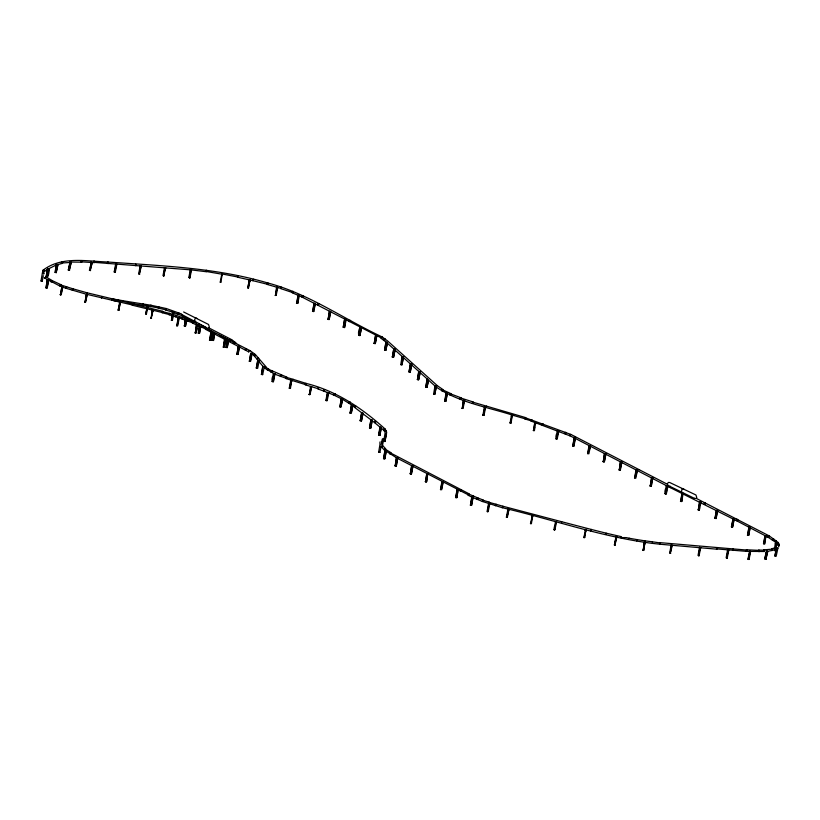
<?xml version="1.0" encoding="UTF-8"?>
<svg xmlns="http://www.w3.org/2000/svg" width="820" height="820" viewBox="0 0 820 820"><rect width="100%" height="100%" fill="white"/><g stroke="black" fill="none" stroke-linecap="round" stroke-linejoin="round"><path stroke-width="1.23" d="M151.946 311.518L152.151 310.206L153.155 310.155L151.177 318.314L151.946 311.518L152.448 311.641L151.956 311.282M86.213 295.579L86.428 294.277L87.402 294.216L85.454 302.375L84.952 302.252L86.213 295.579L86.725 295.702L85.454 302.375M86.725 295.702L87.402 294.216M778.703 547.022L779 544.193L778.221 542.512L769.242 535.911L696.303 498.416M119.453 303.574L120.048 302.057L118.182 310.247L119.453 303.574L119.966 303.697L118.695 310.37L118.182 310.247M119.966 303.697L120.56 302.18L118.695 310.37M615.676 538.351L615.902 537.049L616.784 536.946L614.918 545.136L614.405 545.023L615.676 538.351L616.189 538.473L614.918 545.136M616.189 538.473L616.784 536.946M644.202 543.424L644.428 542.082L644.971 542.184L643.69 550.456L643.167 550.384L644.202 543.424L645.032 543.568M644.95 542.153L643.69 550.456M247.845 287.882L249.331 279.907L247.845 287.882L248.357 287.994L250.182 279.794M248.357 287.994L249.885 279.999M147.477 308.515L146.421 314.07L145.888 313.988L147.262 305.706L147.805 305.819M145.888 313.988L147.159 307.315C149.342 303.513 145.406 312.03 146.421 314.07M221.543 275.274L222.087 275.366M41 280.973L42.271 281.116L41 280.973L42.414 272.855L43.921 273.142L43.716 274.218M42.876 271.44L43.122 270.139C61.582 256.035 86.254 261.221 107.697 262.01C161.489 265.834 216.121 267.668 268.202 283.095C309.202 293.96 344.215 319.277 382.263 336.989L387.491 340.853L437.429 385.738M42.25 281.209L43.306 275.653M44.116 271.686L44.362 270.385L43.122 270.139L42.445 273.101M48.851 269.872C49.231 264.686 49.569 279.138 46.238 276.33L47.632 268.304M46.238 276.33L47.581 269.308L56.19 265.024M47.437 276.617L48.882 269.718M48.851 279.968L47.212 287.953L46.074 287.84L47.263 279.702L48.513 279.825M46.074 287.84L47.263 279.702M47.201 286.703L48.626 279.835M57.81 264.655L56.18 272.619L55.032 272.312L56.436 264.286M55.463 271.143L56.652 264.224M56.18 272.619L58.025 264.593L56.559 264.317M87.063 292.791L132.871 303.738L132.625 305.04L86.418 294.247L65.641 288.179L59.932 286.057L60.188 284.755L66.758 286.856M62.515 286.641L61.295 294.78L60.434 294.8L61.961 286.805M60.434 294.8L61.869 286.805L62.904 286.785M60.055 294.657L60.905 294.636L62.699 287.861M71.145 262.39L69.29 270.405L68.316 270.077L70.161 262.062M68.316 270.077L70.059 262.031M65.641 288.179L65.887 286.877L66.584 286.805L73.164 288.876M69.29 270.405L71.248 262.431M90.887 262.185L92.199 262.595L90.179 270.538L89.441 270.21L91.389 262.236M90.292 268.007L91.317 262.205M90.179 270.538L92.199 262.595M84.952 302.252L86.899 294.083M114.882 270.846L116.132 263.938L116.86 264.327L115.282 272.281L114.205 271.922L115.671 263.896L116.194 263.968M114.81 272.25L116.399 264.286L115.671 263.896M127.541 303.092L127.674 301.524L111.868 298.808M140.845 266.1L141.378 266.172L139.328 274.095L138.724 273.777L140.179 265.752L140.712 265.813M139.4 272.701L140.65 265.782M139.328 274.095L140.907 266.141L140.179 265.752M147.262 305.706L147.159 307.315M151.177 318.314L152.653 310.329M164.492 267.576L163.026 275.602L163.631 275.93L165.681 268.007L165.015 267.648M164.102 275.961L163.498 275.643L164.758 268.97M163.631 275.93L165.22 267.966L164.553 267.607M173.871 313.414L173.604 312.205L172.456 320.333L171.575 320.343L172.723 312.205M171.575 320.343L173.01 312.348L174.076 312.338M171.206 320.2L172.087 320.189L172.928 315.751M179.313 317.75L177.714 325.745L176.946 325.796L178.053 317.658M176.946 325.796L178.391 317.801L179.242 317.75M176.525 325.653L177.304 325.601L178.903 317.606M189.933 277.908L189.328 277.58L190.783 269.555L191.511 269.944L189.933 277.908L188.856 277.549L190.322 269.524L190.845 269.595M182.45 314.767L182.204 316.069L196.585 323.49M189.461 277.867L191.05 269.913L190.322 269.524M186.581 320.517L185.515 326.083L184.438 326.001L185.689 317.873M184.438 326.001L185.586 317.863M185.515 326.083L186.314 320.384M186.519 319.267L186.775 317.945M192.577 321.707L192.331 323.008L197.025 325.12M196.421 324.894L195.314 333.033L196.534 324.894M196.451 330.706L196.872 328.482M195.006 332.889L196.328 333.074L197.651 324.945M197.599 326.401L197.958 325.089M198.44 333.217L199.383 326.155L198.44 333.217L199.516 333.289L200.787 326.627M199.516 333.289L200.305 327.6M212.267 332.315L211.078 332.233L209.664 340.228L210.914 332.1M220.231 282.172L220.826 282.039L220.231 282.172L221.82 273.921L237.718 276.996M220.764 282.275L222.353 274.023M212.103 332.182L210.74 340.3L212.37 332.315M213.343 333.351L212.411 340.423L213.825 332.418M214.276 334.796L213.487 340.495L214.645 333.443M224.854 339.326L223.337 347.321L224.403 347.393L225.654 339.265M223.337 347.321L224.475 339.183M224.352 346.142L225.838 340.484M227.427 339.388L226.176 347.516L227.324 339.377M228.042 341.899L227.253 347.588L228.677 340.679M236.97 354.394L238.374 346.388L239.665 346.481L238.036 354.465L236.97 354.394L238.22 346.265M238.036 354.465L238.825 348.766M239.307 347.793L239.399 346.347M248.747 351.893L249.003 350.591L250.151 350.714L255.44 354.588L266.305 367.145M249.208 361.2L250.571 361.456L252.201 353.471L250.817 353.328L249.413 361.333L250.735 353.205M250.571 360.205L251.883 353.328M262.882 366.325L257.193 359.314L257.439 358.012L258.669 358.196M256.311 368.088L257.705 360.082L259.284 360.421L257.634 368.395L256.311 368.088L257.675 361.538M277.765 287.379L276.176 295.385L275.51 295.466L276.514 287.338L277.252 287.256M275.51 295.466L276.965 287.482L277.703 287.389M275.059 295.323L275.735 295.241L276.996 288.579L277.57 288.455M264.327 366.642L262.677 374.617L261.457 374.433L262.759 366.304L264.204 366.622M261.457 374.433L262.646 367.493M273.265 374.586L273.46 373.51L275.018 373.725L273.388 381.71C268.858 381.823 277.242 365.259 272.342 381.648M273.552 374.719L273.46 373.51M273.388 381.71L273.941 377.128M274.659 375.037L274.731 373.582M296.43 303.256L297.742 303.431L299.361 295.446L298.172 295.405L296.748 303.4L297.947 295.261M298.47 297.732L297.742 303.431M299.044 295.303L299.156 296.512M291.858 381.382L291.654 380.172L290.464 388.311L289.255 388.208L290.782 380.213M289.665 388.352L291.11 380.357L292.063 380.316M289.255 388.208L290.055 388.167L291.11 382.612M315.433 303.523L313.793 311.508L312.717 311.426L313.978 303.297M312.717 311.426L314.121 303.42L315.054 303.369M313.742 310.257L315.167 303.38M310.144 387.563L310.852 386.63L309.324 394.625L310.565 387.706M308.904 394.481L309.663 394.43L311.682 386.568M309.324 394.625L310.083 394.563L311.354 387.891M330.439 311.395L329.179 319.523L328.103 319.452L329.353 311.313M328.103 319.452L329.507 311.446L330.819 311.538M329.179 319.523L330.614 312.615M325.909 400.467L327.344 392.472L328.799 392.616L327.19 400.611L325.909 400.467L327.19 400.611M326.268 400.611L327.703 392.616M326.832 400.467L327.252 398.243M327.672 396.019L328.461 393.938M344.431 320.405L344.636 319.329L346.204 319.564L344.564 327.549L343.221 327.334L344.431 320.405L343.221 327.334M344.687 320.538L344.892 319.472L346.204 319.564M345.363 321.85L344.564 327.549M342.637 398.889L341.007 406.874L339.962 406.812L341.192 398.684M339.962 406.812L341.366 398.817L342.524 398.889M341.007 406.874L342.432 399.965M361.548 327.569L359.918 335.554C357.233 336.897 358.699 325.868 361.435 327.559M358.832 335.472L360.236 327.467M359.918 335.554L361.343 328.646M351.37 405.101L350.14 413.229L351.493 405.111M351.37 412.142L352.805 405.275M349.976 413.106L351.319 413.372L352.969 405.398M376.944 335.595L375.304 343.58L374.217 343.498L375.478 335.37M374.217 343.498L375.632 335.493L376.575 335.452M360.082 420.732L361.435 420.998L363.075 413.024L361.651 412.849L360.246 420.855L361.61 412.737M375.304 343.58L376.687 335.452M362.87 414.1L361.435 420.998M369.584 427.948L370.691 421.152L369.584 427.948L370.763 428.091L372.413 420.117M370.845 421.275L370.814 419.819L372.29 420.106M370.978 419.942L370.609 420.885M385.912 341.981L384.641 350.119L386.035 342.002L435.984 386.876C459.077 402.671 487.726 407.068 513.863 415.566M370.763 428.091L371.665 422.413M387.296 343.375L385.851 350.273L387.501 342.299M395.23 349.248L393.579 357.223L392.37 357.059L393.764 348.941M392.37 357.059L393.764 349.053L395.096 349.228M379.916 427.117L378.666 435.256L380.183 427.261M393.579 357.223L394.851 350.55M380.777 429.731L379.865 435.41L381.505 427.435M379.834 443.148L380.08 441.847M381.177 445.701L379.916 452.373L378.666 452.158L380.019 444.03L381.433 444.378M384.805 431.853L383.627 430.11L383.873 428.809L385.113 429.003L386.773 432.376M381.607 443.343L382.304 439.92M382.222 439.643L382.489 438.69M381.669 443.261L382.089 441.037M384.795 431.832L385.041 430.531L386.281 430.746L386.035 432.048M382.417 445.824L383.791 438.854M383.647 440.043L383.924 438.884M386.445 433.401L385.072 433.165L383.709 441.293L384.959 441.508L386.22 434.836M384.959 441.508L386.199 434.723M386.404 434.61L386.579 433.421M401.923 357.827L402.056 356.485L403.512 356.792M403.635 356.803L401.995 364.777L400.785 364.623L402.056 356.485M383.647 458.657L384.867 450.518L386.466 450.815L384.816 458.79L383.647 458.657L385.041 450.651M401.995 364.777L402.917 359.098M384.816 458.79L385.707 453.101M411.742 364.172L410.41 363.998L409.006 372.003L410.4 363.885M408.883 371.88L410.215 372.167L411.865 364.193M397.618 457.908L396.327 466.037L395.209 465.934L396.49 457.806M395.209 465.934L396.378 457.796M396.327 466.037L397.157 460.338M397.597 459.364L397.731 457.919M420.291 371.757L418.641 379.742L417.441 379.578L418.825 371.46M417.441 379.578L418.702 371.439M418.641 379.742L420.086 372.833M427.025 387.265L428.46 380.357L427.025 387.265L425.816 387.101L427.077 378.973M425.816 387.101L427.21 379.096M413.065 465.944L411.425 473.929L410.348 473.847L411.599 465.719M410.348 473.847L411.753 465.852L412.685 465.801M411.425 473.929L412.798 465.801M434.733 387.306L434.866 385.964L436.322 386.261M436.455 386.281L434.805 394.256L433.595 394.092L434.989 386.087M434.805 394.256L436.322 386.159M427.825 473.704L426.574 481.832L425.488 481.76L426.748 473.622M425.488 481.76L426.902 473.755L428.204 473.847M426.574 481.832L427.363 476.143M447.115 393.128L445.875 401.257L444.819 401.185L446.336 393.2M444.819 401.185L445.947 393.046M445.875 401.257L447.3 394.348M442.154 481.668L440.627 489.663L441.888 481.535M441.662 488.494L443.077 481.617M440.371 489.53L441.713 489.745L443.23 481.75M464.673 400.406L463.074 408.401L462.306 408.452L463.402 400.324M462.306 408.452L463.331 400.324M461.885 408.309L462.654 408.268L464.263 400.262M458.288 490.739L458.226 489.53L456.853 497.648L455.776 497.576L457.027 489.448M455.776 497.576L457.181 489.571L458.482 489.663M456.853 497.648L457.652 491.959M482.918 415.156L484.374 407.171L485.122 407.089L485.635 407.212L484.046 415.217L482.918 415.156L484.046 415.217M483.359 415.289L484.815 407.304L485.635 407.212M483.605 415.074L484.661 409.518M485.317 408.544L485.194 407.079M473.099 497.309L471.91 497.227L470.495 505.222L471.756 497.094M472.945 497.186L471.582 505.304L470.239 505.089M473.007 498.396L473.212 497.32M487.07 511.577L488.515 503.582L489.284 503.5L487.51 511.711L488.207 511.639L489.796 503.634L488.956 503.726L487.51 511.711M510.101 422.915L511.567 414.94L512.254 414.807L511.147 422.946L510.101 422.915L511.147 422.946M510.573 423.048L512.254 414.807M506.422 517.194L507.898 509.22L508.953 509.179L507.385 517.184L506.422 517.194L507.385 517.184M506.893 517.061L508.39 509.343M506.914 517.328L508.759 510.255M535.573 422.423L534.435 430.561L533.553 430.572L534.701 422.433M533.553 430.572L534.989 422.577L535.952 422.566M534.271 429.311L534.691 427.087M535.706 423.889L535.665 422.423M530.489 523.539L532.528 515.39L531.452 523.529L530.489 523.539L531.452 523.529M530.981 523.662L532.528 515.39M557.159 432.007L557.364 430.93L558.799 431.064L557.18 439.059C552.967 438.731 561.054 423.069 556.308 439.069M557.538 432.15L558.328 430.92L558.451 432.386M555.929 438.925L556.811 438.915L557.651 434.467M556.534 521.715L554.966 529.72L554.002 529.73C553.746 527.947 556.021 521.756 555.478 521.745M554.494 529.853L556.052 521.582M575.568 438.054L573.938 446.039L572.862 445.957L574.113 437.829L669.807 487.418L736.411 520.649L767.909 537.141L775.023 541.856L775.228 540.513L776.448 540.688M572.862 445.957L574.266 437.962L575.455 438.044M573.938 446.039L574.092 443.671M574.512 441.447L575.199 439.366M587.54 453.573L588.883 453.778L590.513 445.793L589.221 445.701L587.807 453.706L588.944 445.567L590.4 445.783M589.252 450.303L590.154 447.105M583.778 537.5L585.818 529.361L584.742 537.489L583.778 537.5L584.742 537.489M584.27 537.633L586.269 529.505L585.255 529.525M605.99 453.819L604.361 461.803L603.284 461.732L604.535 453.593M603.284 461.732L604.432 453.593M604.361 461.803L605.724 453.675M621.888 462.101L620.371 470.096L619.295 470.024L620.432 461.885L621.621 461.967M619.295 470.024L620.432 461.885M620.309 468.845L621.734 461.978M614.405 545.023L616.261 536.833M636.187 470.044L634.772 478.05L635.92 469.911M636.002 475.754L637.212 469.993M634.506 477.906L635.848 478.121L637.478 470.137M652.576 478.009L651.326 486.137L650.25 486.065L651.51 477.937M650.25 486.065L651.664 478.07L652.956 478.152M651.326 486.137L652.115 480.448M652.597 479.474L652.689 478.019M643.167 550.384L644.428 542.082M471.643 497.084L482.406 501.471L502.147 507.672C552.239 519.388 601.265 536.854 652.474 543.393L652.382 541.805L644.715 540.81M666.199 486.772L666.404 485.706L667.962 485.932L666.332 493.917C661.781 494.06 670.186 477.414 665.256 493.845M666.465 486.916L666.404 485.706M666.281 492.666L666.701 490.442M667.603 487.244L667.695 485.799M670.053 486.116L669.807 487.418L670.893 487.5M652.474 543.393L659.915 544.224L660.172 542.922L652.279 541.784M670.268 553.254L669.714 552.936L671.18 544.91L671.836 545.29L670.268 553.254L672.318 545.331L671.785 545.259M670.739 553.295L670.186 552.977L671.457 546.304M683.111 493.384L681.768 501.512L680.713 501.45L681.953 493.322M680.713 501.45L682.127 493.455L683.398 493.527M681.768 501.512L682.322 496.93M700.874 502.065L699.716 501.994L698.312 509.999L699.542 501.86M699.491 507.693L699.357 510.06L700.987 502.065M699.911 505.468L700.782 503.142M699.07 555.765L698.527 555.447L699.993 547.422L700.649 547.811L699.07 555.765L698.045 555.406L699.511 547.381L700.044 547.463M698.599 555.724L700.178 547.77L699.511 547.381M714.774 518.322L716.116 518.537L717.746 510.552L716.444 510.46L715.04 518.455L716.29 510.327M716.905 512.838L716.116 518.537M717.387 511.864L717.479 510.409M733.992 518.886L732.629 527.004L731.553 526.932L733.07 518.937M731.553 526.932L732.957 518.927L734.259 519.019M727.412 550.825L727.617 549.759L728.795 550.179L727.207 558.143L726.151 557.784L727.412 550.825L727.893 551.153L726.622 557.815L727.207 558.143M732.629 527.004L734.054 520.095M726.745 558.102L728.324 550.138M750.218 527.393L749.029 527.301L747.614 535.306L748.875 527.178M750.064 527.26L748.701 535.388L747.348 535.173M750.126 528.47L750.331 527.393M750.597 551.481L749.08 559.476L747.881 559.127L749.736 551.112L748.506 558.03M748.67 559.466L750.269 551.501L749.326 551.101M766.024 535.665L764.763 543.793L763.686 543.721L764.937 535.593M763.686 543.721L765.091 535.716L766.29 535.808M764.711 542.543L765.132 540.318M766.034 537.131L766.126 535.675M766.239 550.845L767.786 551.204L765.87 559.199L764.824 558.871L766.639 550.845M764.824 558.871L766.095 552.208M765.87 559.199L767.786 551.204M768.934 551.05L772.706 550.384L772.952 549.082L763.676 549.871M775.361 543.793L775.73 542.584M775.484 542.451L774.203 550.579L775.423 550.753L776.755 543.732M776.161 546.181L776.694 544.08M776.53 547.944L777.893 548.242L776.161 556.288L774.931 556.032L776.325 548.006M776.068 550.384L774.931 556.032M777.975 543.814L778.221 542.512M778.754 545.495L779 544.193L777.749 543.957M349.238 321.686L349.494 320.384L350.57 320.456M42.548 272.875L43.921 273.142M222.281 274.3L221.748 274.198M555.745 522.924L556.339 522.781M681.543 491.6L681.994 488.679L683.767 488.986M667.111 483.728L668.649 482.355M777.893 548.242L776.448 548.037M158.598 307.982L150.542 306.506L150.788 305.204L166.388 308.556L181.62 313.998M183.629 311.979L208.567 324.484L209.336 327.139L208.659 327.867M669.479 482.406L695.965 495.003L696.805 497.668L696.088 498.386M44.096 271.717L47.437 269.38M237.964 275.694L237.441 277.191L252.98 280.707L253.503 279.22L252.775 280.655L267.955 284.396M158.844 306.68L158.198 308.135L166.142 309.857M605.98 534.496L606.103 533.164L621.58 536.721C619.674 539.703 622.472 536.095 629.329 538.268M150.675 318.18L151.597 318.16M771.794 548.775L774.644 547.862M606.226 533.195L591.21 529.423L590.543 530.868L591.281 529.443L561.71 521.735L561.474 523.037M533.02 515.524L531.965 515.554M554.002 529.73L554.966 529.72M56.139 265.034L62.412 263.363L62.668 262.051L61.52 261.754M55.032 272.312L56.385 272.558M512.726 414.94L511.372 416.252M695.165 498.355L694.366 498.334M169.545 314.634L161.981 312.717L162.227 311.415L176.402 315.403L193.582 321.747M502.998 506.268L496.038 504.249L495.188 505.653L495.885 505.581M502.752 507.58L502.147 507.672L502.875 506.237L561.72 521.735M268.202 283.095L267.535 283.177L267.279 284.478L281.373 288.517M166.388 308.556L165.722 308.638L165.466 309.939L172.179 312M71.043 262.4L61.274 263.056M169.801 313.332L169.104 313.404L168.858 314.706L182.358 318.816M525.528 418.938L513.74 415.525M488.843 502.281L496.131 504.279M72.918 290.178L72.221 290.249L73.031 288.835L87.227 292.832M318.755 388.895L305.163 384.785L305.419 383.483L306.147 383.422C336.333 390.832 362.317 408.35 385.113 429.003M531.719 420.988L524.759 418.928L525.005 417.626L571.099 434.528L667.839 484.487M473.16 403.358L472.361 403.399L472.617 402.097L486.567 406.156M758.49 550.056L764.701 550.199L764.455 551.501L746.887 551.389L716.383 548.887M319 387.593L318.16 387.624L317.914 388.926L329.117 393.139M324.638 391.017L323.797 391.037L323.972 389.705L324.884 389.715M281.619 287.215L280.778 287.236L280.532 288.537L293.099 292.75M182.604 317.504L181.743 317.524L181.497 318.826L193.335 323.049M187.237 320.948L188.098 320.928M531.965 419.686L531.093 419.696L530.847 420.998L569.89 435.809M543.332 423.93L542.461 423.94L542.215 425.242L543.086 425.231M533.184 430.428L534.435 430.561M565.81 433.718L564.939 433.729L565.093 432.386L566.066 432.417M286.846 378.563L275.243 374.33L264.85 368.282M483.308 501.471L482.406 501.471L482.652 500.169L489.622 502.229M461.035 399.196L460.092 399.186L460.338 397.874L473.406 402.056M746.343 549.759L759.433 550.384L759.176 551.686L758.244 551.358M747.881 559.127L749.08 559.476M293.345 291.448L292.361 291.418L292.104 292.719L301.791 296.942L302.785 296.973L303.031 295.671L301.944 295.6L301.698 296.901L382.017 338.291M183.28 316.151L177.52 313.998L177.766 312.697L178.76 312.738L178.514 314.039L177.643 314.05L171.974 311.928M89.441 270.21L90.6 270.559M571.099 434.528L570.064 434.477L569.818 435.779L574.184 437.87M272.055 381.515L273.101 381.577M339.675 406.679L340.72 406.74M680.426 501.307L681.481 501.368M698.025 509.855L699.357 510.06M705.21 504.167L704.165 504.105L704.39 502.793L705.466 502.865M206.507 329.322L196.974 325.099M446.223 393.19L447.505 393.272M444.532 401.052L445.598 401.123M732.906 548.887L747.143 550.087L746.887 551.389L746.097 551.06M198.173 333.084L199.25 333.156M224.741 339.316L226.043 339.408M209.397 340.095L210.74 340.3M212.144 340.279L213.487 340.495M225.91 347.383L227.253 347.588M236.693 354.26L237.769 354.332M450.836 395.014L449.76 394.943L450.006 393.641L461.291 397.895M195.683 321.173C193.11 322.752 195.232 315.905 197.159 318.529M572.596 445.824L573.662 445.895M604.699 453.726L605.877 453.808M603.018 461.588L604.094 461.66M619.028 469.891L620.371 470.096M666.67 485.84L667.962 485.932M649.983 485.932L651.059 486.004M664.989 493.702L666.332 493.917M473.355 496.008L468.24 493.865L467.984 495.167L472.033 497.238M312.451 311.282L313.793 311.508M327.836 319.308L328.922 319.39M185.853 317.996L187.155 318.098M184.172 325.868L185.258 325.94M250.151 350.714L205.676 327.949L205.42 329.25L248.798 351.913M246.307 349.976L245.231 349.894L245.446 348.582L246.553 348.674M574.4 436.547L575.476 436.619M638.175 469.593L639.251 469.675M731.286 526.788L732.362 526.87M763.42 543.578L764.763 543.793M318.877 303.933L317.791 303.851L317.545 305.153L318.631 305.235M410.082 473.714L411.168 473.786M425.221 481.617L426.308 481.699M469.071 495.249L396.88 458.031L384.344 450.067L380.992 446.439M455.51 497.432L456.596 497.514M768.986 537.213L767.909 537.141L768.094 535.798L769.242 535.911M191.449 269.913L93.654 262.318M358.565 335.339L359.662 335.421M373.961 343.354L375.047 343.436M116.337 264.255L116.86 264.327M165.158 267.935L165.681 268.007M190.988 269.882L191.511 269.944M114.205 271.922L115.282 272.281M138.724 273.777L139.789 274.136M659.618 542.604L732.967 548.887L733.316 550.507L732.66 550.189M287.092 377.261L267.638 368.908L267.382 370.209L268.57 370.353M659.915 544.224L716.967 549.205L716.659 547.586M396.613 457.929L397.966 458.052M394.973 465.801L396.091 465.904M700.116 547.729L700.649 547.811M45.858 287.707L47.212 287.953M773.444 540.031L772.307 539.919L772.522 538.596L773.69 538.73M382.263 336.989L381.115 336.866L380.869 338.168L386.035 342.104M385.041 340.269L383.893 340.146L384.098 338.814L385.297 338.967M230.502 339.531L231.65 339.654L236.539 343.478M442.79 390.925L441.621 390.802L441.867 389.5L451.082 393.713M384.59 448.765L391.14 452.783M390.894 454.085L389.726 453.952L389.971 452.65L469.317 493.947M342.493 399.319L355.47 407.314L355.716 406.013L354.537 405.869M383.473 458.523L384.641 458.667M265.096 366.981L268.816 369.051M375.734 422.72L374.555 422.587L354.291 407.171M191.224 269.893L206.404 271.748L206.281 270.149M369.42 427.825L370.609 427.968M255.194 355.89L251.689 353.84M375.98 421.418L374.791 421.275L374.545 422.577L383.668 430.151M380.06 427.251L381.382 427.415M378.522 435.133L379.865 435.41M384.508 349.996L385.851 350.273M392.237 356.936L393.446 357.1M401.861 364.654L400.785 364.623M417.308 379.455L418.518 379.619M425.682 386.978L426.892 387.142M434.672 394.133L433.595 394.092M233.444 341.468L234.663 341.632M127.52 301.504L151.095 305.255L150.839 306.567L142.803 304.989M128.74 303.256L143.08 305.265L143.049 303.687M775.607 542.573L776.827 542.635M255.44 354.588L254.22 354.404L253.974 355.716L257.203 359.324M644.694 542.389L645.237 542.491M644.223 543.147L644.745 543.229M644.438 543.711L644.961 543.783M642.931 550.097L643.454 550.179M261.365 374.32L262.677 374.617M636.996 539.611L644.868 540.831M221.974 274.218L206.035 271.451M45.52 278.041L44.29 277.837L59.932 286.057M147.415 305.993L147.948 306.106M147.057 306.772L147.579 306.854M147.026 307.049L147.743 307.182M145.755 313.722L146.278 313.804M384.928 441.396L383.709 441.293M629.176 538.238L637.13 539.632L636.75 540.913M117.137 301.329L119.617 301.77M777.708 545.464L778.949 545.72M249.454 280.747L249.977 280.87M249.126 280.973L249.895 281.137M249.116 281.209L249.628 281.321M248.111 287.687L248.624 287.81M615.902 537.049L616.445 537.151M616.066 537.899L616.578 538.022M615.697 538.115L616.496 538.289M614.713 544.839L615.226 544.962M119.669 302.272L120.212 302.375M119.843 303.133L120.355 303.256M119.464 303.349L120.273 303.523M118.49 310.073L119.002 310.196M111.623 300.11L115.897 301.114M46.381 276.258L47.581 276.545M86.223 295.343L87.115 295.548M152.151 310.206L152.694 310.319M152.95 311.221L152.366 311.364L152.858 311.487M771.548 550.076L772.706 550.384M532.816 516.59L531.76 516.866M586.105 530.56L585.049 530.827M507.693 510.286L508.656 510.511M531.76 516.631L532.723 516.856M555.273 522.822L556.237 523.047M585.049 530.591L586.013 530.827M486.455 406.125L525.774 417.636M511.567 414.94L512.1 415.063M511.362 416.006L512.418 416.273M484.374 407.171L484.886 407.304M765.121 558.84L766.157 559.168M293.068 379.301L306.239 383.452L305.993 384.754L285.965 378.573L286.211 377.272L293.16 379.332M69.731 262.051L81.805 262.164L82.061 260.862L81.149 260.524M68.644 270.057L69.618 270.385M483.554 500.169L478.05 498.047L477.158 498.047L476.902 499.349L477.896 499.39L478.142 498.078L473.273 495.967M329.076 393.118L334.15 395.24L335.113 395.26L335.359 393.959L334.304 393.887L334.058 395.189L342.575 399.36M93.9 261.016L94.648 261.354L94.402 262.656L80.903 261.826M61.213 284.806L52.183 280.604L51.158 280.553L50.901 281.865L52.039 281.967L52.285 280.665L45.674 276.647M668.105 485.491L694.417 498.355M198.276 323.859L206.753 328.02M590.513 445.793L590.308 446.869M208.977 327.959L231.65 339.654M206.999 327.826L181.722 314.48M202.12 326.339L210.965 330.901M219.637 335.37L230.328 340.884M749.962 528.716L748.701 535.388M472.853 498.632L471.582 505.304M135.495 264.101L136.099 264.43L135.853 265.731L135.249 265.403M437.398 385.707L443.036 389.623M411.486 365.494L410.215 372.167M233.198 342.77L234.079 343.631M382.458 445.311L385.81 448.94M379.916 452.373L378.666 452.158M107.697 262.01L107.44 263.312L108.055 263.63L108.312 262.328L107.697 262.01M101.772 296.686L101.526 297.988L101.772 296.686M132.481 303.892L132.225 305.194L162.575 312.615L162.821 311.313L132.481 303.892M175.623 315.454L175.377 316.756L176.156 316.704L176.402 315.403L175.623 315.454M271.194 370.937L270.948 372.239L272.066 372.341L272.312 371.04L271.194 370.937M280.594 375.15L280.348 376.452L281.301 376.472L281.547 375.17L280.594 375.15M349.269 401.995L349.023 403.307L350.191 403.44L350.447 402.138L349.269 401.995M460.338 489.735L460.092 491.036L461.168 491.118L461.414 489.817L460.338 489.735M736.647 519.337L736.401 520.638L737.487 520.72L737.733 519.419L736.647 519.337M381.034 446.592L382.274 446.849L381.034 446.592"/></g></svg>
